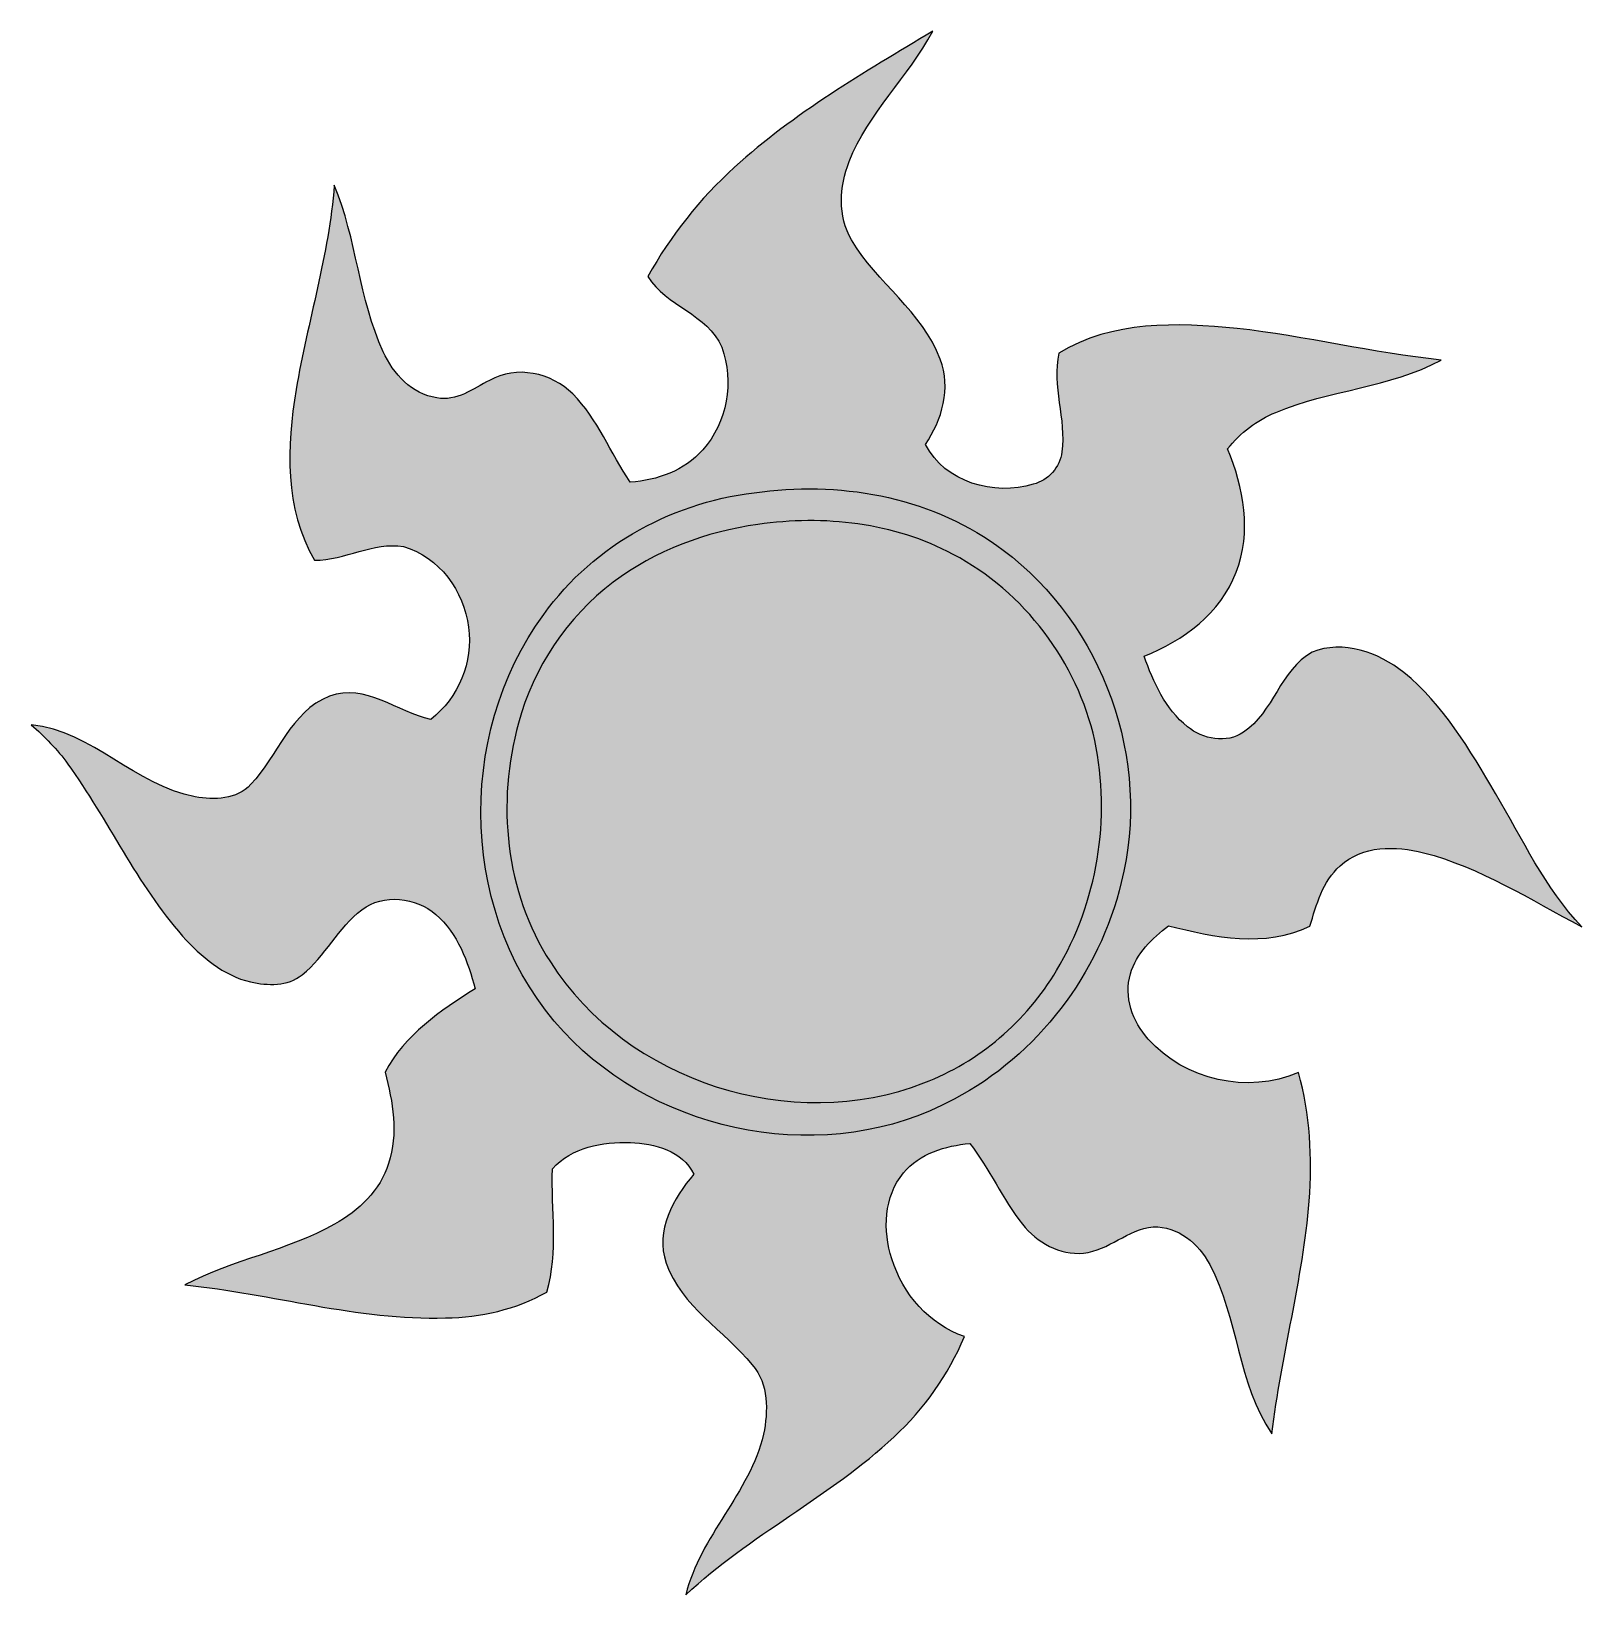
# Model space of a CAD drawing. Header units: centimetres. Extents: x -0.19 to 2.29, y -9.73 to -7.22.
import ezdxf

# ---------------------------------------------------------------- set-up
doc = ezdxf.new("R2010")
doc.units = ezdxf.units.CM
doc.header["$MEASUREMENT"] = 0
doc.layers.add('Layer 1', color=7, linetype='Continuous')

msp = doc.modelspace()

# ---------------------------------------------------------------- hatches: boundary and pattern name
at = {"layer": 'Layer 1', "true_color": 0x000000}
h = msp.add_hatch(color=18, dxfattribs=at)
edge = h.paths.add_edge_path()
edge.add_spline(control_points=[(0.93583, -7.44105), (1.03112, -7.35414), (1.14336, -7.28915), (1.25331, -7.22307), (1.21449, -7.29642), (1.14995, -7.35391), (1.11943, -7.43194), (1.1041, -7.47171), (1.10077, -7.51943), (1.12336, -7.55722), (1.16359, -7.62619), (1.23702, -7.67213), (1.26547, -7.74866), (1.28318, -7.79468), (1.26843, -7.8458), (1.24168, -7.88507), (1.2725, -7.94604), (1.35215, -7.96776), (1.41439, -7.94863), (1.43847, -7.94271), (1.45736, -7.92174), (1.46025, -7.89699), (1.46751, -7.8441), (1.44328, -7.79156), (1.45543, -7.73867), (1.54057, -7.68644), (1.6451, -7.68954), (1.74091, -7.69918), (1.85063, -7.71125), (1.95806, -7.73874), (2.06802, -7.74977), (1.98533, -7.79445), (1.88864, -7.79741), (1.80292, -7.83372), (1.77261, -7.84617), (1.74602, -7.86639), (1.72571, -7.89211), (1.75149, -7.95397), (1.76484, -8.02576), (1.73927, -8.08985), (1.71476, -8.15528), (1.65474, -8.19929), (1.59184, -8.22425), (1.60703, -8.26589), (1.62584, -8.30902), (1.6614, -8.33731), (1.68607, -8.35717), (1.72386, -8.36487), (1.75135, -8.34606), (1.79921, -8.31353), (1.81003, -8.24678), (1.86093, -8.21773), (1.91087, -8.19795), (1.96776, -8.21811), (2.00785, -8.25026), (2.07172, -8.30212), (2.1138, -8.37458), (2.15507, -8.44445), (2.19812, -8.51721), (2.23413, -8.59574), (2.29295, -8.65769), (2.21049, -8.61434), (2.13062, -8.5627), (2.03956, -8.53906), (1.99518, -8.52802), (1.94147, -8.52684), (1.90605, -8.56026), (1.87745, -8.58485), (1.86842, -8.62248), (1.85745, -8.65672), (1.78677, -8.69161), (1.70379, -8.67465), (1.6308, -8.65613), (1.6051, -8.6765), (1.57923, -8.70043), (1.57012, -8.7331), (1.55917, -8.77), (1.57354, -8.80986), (1.59865, -8.83758), (1.65689, -8.90366), (1.75817, -8.92619), (1.83907, -8.89129), (1.85782, -8.95805), (1.86167, -9.02821), (1.85626, -9.09719), (1.84663, -9.22299), (1.81129, -9.34502), (1.79677, -9.47023), (1.74098, -9.38903), (1.7429, -9.28456), (1.69719, -9.19891), (1.67963, -9.1655), (1.64592, -9.13719), (1.60643, -9.1386), (1.56575, -9.14246), (1.53553, -9.17646), (1.49484, -9.18054), (1.45669, -9.18432), (1.42009, -9.16365), (1.3972, -9.13416), (1.36505, -9.09378), (1.3446, -9.04562), (1.31273, -9.00494), (1.27377, -9.00887), (1.23228, -9.0205), (1.20657, -9.05214), (1.17478, -9.09), (1.17308, -9.14468), (1.18805, -9.19002), (1.20523, -9.24618), (1.24776, -9.29508), (1.30406, -9.31435), (1.27881, -9.37532), (1.23961, -9.43007), (1.19137, -9.47505), (1.08898, -9.5707), (0.96029, -9.63227), (0.8579, -9.72792), (0.88056, -9.6336), (0.96021, -9.56551), (0.9823, -9.4709), (0.98985, -9.43378), (0.99081, -9.38999), (0.96429, -9.35976), (0.91969, -9.30442), (0.85085, -9.26648), (0.82634, -9.19647), (0.80825, -9.14453), (0.83767, -9.09267), (0.87078, -9.05429), (0.85234, -9.01643), (0.80759, -9.00524), (0.76906, -9.00332), (0.72468, -9.00235), (0.67519, -9.0108), (0.64422, -9.04554), (0.64207, -9.11126), (0.65407, -9.17883), (0.63511, -9.243), (0.58584, -9.27085), (0.52938, -9.28375), (0.473, -9.28449), (0.3317, -9.28856), (0.19516, -9.24544), (0.0555, -9.23151), (0.13218, -9.19128), (0.21961, -9.17654), (0.29533, -9.13431), (0.334, -9.11304), (0.36838, -9.08), (0.38179, -9.03695), (0.39735, -8.98924), (0.38876, -8.93804), (0.37601, -8.89077), (0.4075, -8.83098), (0.4647, -8.79209), (0.52041, -8.75719), (0.50871, -8.71377), (0.49278, -8.66821), (0.45751, -8.63812), (0.42558, -8.61034), (0.37342, -8.60396), (0.33896, -8.63056), (0.30059, -8.65916), (0.28066, -8.70533), (0.24317, -8.73481), (0.22012, -8.75326), (0.18804, -8.75215), (0.1607, -8.74622), (0.11692, -8.73592), (0.08128, -8.70555), (0.05187, -8.67287), (-0.02171, -8.58944), (-0.06749, -8.48668), (-0.13225, -8.39704), (-0.14877, -8.37347), (-0.1693, -8.35332), (-0.19063, -8.3342), (-0.09202, -8.34465), (-0.024, -8.43163), (0.07209, -8.44971), (0.10239, -8.45489), (0.13885, -8.45415), (0.16093, -8.42956), (0.20442, -8.38406), (0.22435, -8.31302), (0.28703, -8.28827), (0.34519, -8.26715), (0.39528, -8.31383), (0.44958, -8.32553), (0.49352, -8.29094), (0.51789, -8.23344), (0.50952, -8.1778), (0.50285, -8.12015), (0.46277, -8.06474), (0.40572, -8.04873), (0.3566, -8.04036), (0.312, -8.07096), (0.26325, -8.07044), (0.21464, -7.9882), (0.21827, -7.88803), (0.23376, -7.79697), (0.25191, -7.68747), (0.28644, -7.58078), (0.29473, -7.46964), (0.33074, -7.55566), (0.334, -7.65176), (0.37312, -7.73666), (0.38927, -7.77185), (0.41898, -7.80431), (0.45884, -7.81046), (0.49033, -7.81676), (0.51715, -7.79564), (0.5436, -7.78238), (0.5862, -7.75771), (0.64281, -7.7703), (0.67682, -7.80394), (0.71675, -7.84447), (0.7372, -7.899), (0.76892, -7.94545), (0.81196, -7.94234), (0.85597, -7.92722), (0.88487, -7.89366), (0.92414, -7.85017), (0.93554, -7.78401), (0.91532, -7.7294), (0.89272, -7.67569), (0.8264, -7.66413), (0.79699, -7.6159), (0.83345, -7.55054), (0.88042, -7.49128), (0.93583, -7.44105)], knot_values=[0, 0, 0, 0, 0.012987, 0.012987, 0.012987, 0.025974, 0.025974, 0.025974, 0.038961, 0.038961, 0.038961, 0.0519481, 0.0519481, 0.0519481, 0.0649351, 0.0649351, 0.0649351, 0.0779221, 0.0779221, 0.0779221, 0.0909091, 0.0909091, 0.0909091, 0.1038961, 0.1038961, 0.1038961, 0.1168831, 0.1168831, 0.1168831, 0.1298701, 0.1298701, 0.1298701, 0.1428571, 0.1428571, 0.1428571, 0.1558442, 0.1558442, 0.1558442, 0.1688312, 0.1688312, 0.1688312, 0.1818182, 0.1818182, 0.1818182, 0.1948052, 0.1948052, 0.1948052, 0.2077922, 0.2077922, 0.2077922, 0.2207792, 0.2207792, 0.2207792, 0.2337662, 0.2337662, 0.2337662, 0.2467532, 0.2467532, 0.2467532, 0.2597403, 0.2597403, 0.2597403, 0.2727273, 0.2727273, 0.2727273, 0.2857143, 0.2857143, 0.2857143, 0.2987013, 0.2987013, 0.2987013, 0.3116883, 0.3116883, 0.3116883, 0.3246753, 0.3246753, 0.3246753, 0.3376623, 0.3376623, 0.3376623, 0.3506494, 0.3506494, 0.3506494, 0.3636364, 0.3636364, 0.3636364, 0.3766234, 0.3766234, 0.3766234, 0.3896104, 0.3896104, 0.3896104, 0.4025974, 0.4025974, 0.4025974, 0.4155844, 0.4155844, 0.4155844, 0.4285714, 0.4285714, 0.4285714, 0.4415584, 0.4415584, 0.4415584, 0.4545455, 0.4545455, 0.4545455, 0.4675325, 0.4675325, 0.4675325, 0.4805195, 0.4805195, 0.4805195, 0.4935065, 0.4935065, 0.4935065, 0.5064935, 0.5064935, 0.5064935, 0.5194805, 0.5194805, 0.5194805, 0.5324675, 0.5324675, 0.5324675, 0.5454545, 0.5454545, 0.5454545, 0.5584416, 0.5584416, 0.5584416, 0.5714286, 0.5714286, 0.5714286, 0.5844156, 0.5844156, 0.5844156, 0.5974026, 0.5974026, 0.5974026, 0.6103896, 0.6103896, 0.6103896, 0.6233766, 0.6233766, 0.6233766, 0.6363636, 0.6363636, 0.6363636, 0.6493506, 0.6493506, 0.6493506, 0.6623377, 0.6623377, 0.6623377, 0.6753247, 0.6753247, 0.6753247, 0.6883117, 0.6883117, 0.6883117, 0.7012987, 0.7012987, 0.7012987, 0.7142857, 0.7142857, 0.7142857, 0.7272727, 0.7272727, 0.7272727, 0.7402597, 0.7402597, 0.7402597, 0.7532468, 0.7532468, 0.7532468, 0.7662338, 0.7662338, 0.7662338, 0.7792208, 0.7792208, 0.7792208, 0.7922078, 0.7922078, 0.7922078, 0.8051948, 0.8051948, 0.8051948, 0.8181818, 0.8181818, 0.8181818, 0.8311688, 0.8311688, 0.8311688, 0.8441558, 0.8441558, 0.8441558, 0.8571429, 0.8571429, 0.8571429, 0.8701299, 0.8701299, 0.8701299, 0.8831169, 0.8831169, 0.8831169, 0.8961039, 0.8961039, 0.8961039, 0.9090909, 0.9090909, 0.9090909, 0.9220779, 0.9220779, 0.9220779, 0.9350649, 0.9350649, 0.9350649, 0.9480519, 0.9480519, 0.9480519, 0.961039, 0.961039, 0.961039, 0.974026, 0.974026, 0.974026, 0.987013, 0.987013, 0.987013, 1, 1, 1, 1], degree=3, periodic=1)
h = msp.add_hatch(color=18, dxfattribs=at)
edge = h.paths.add_edge_path()
edge.add_spline(control_points=[(0.98007, -7.96101), (0.84278, -7.97405), (0.71082, -8.04444), (0.63021, -8.15742), (0.487, -8.35221), (0.49581, -8.6476), (0.66222, -8.82601), (0.81685, -8.99257), (1.08654, -9.04347), (1.28777, -8.93403), (1.42128, -8.86365), (1.52027, -8.73318), (1.55546, -8.5867), (1.6048, -8.39259), (1.52671, -8.17372), (1.36616, -8.05429), (1.2571, -7.97182), (1.11418, -7.94368), (0.98007, -7.96101)], knot_values=[0, 0, 0, 0, 0.1666667, 0.1666667, 0.1666667, 0.3333333, 0.3333333, 0.3333333, 0.5, 0.5, 0.5, 0.6666667, 0.6666667, 0.6666667, 0.8333333, 0.8333333, 0.8333333, 1, 1, 1, 1], degree=3, periodic=1)
h = msp.add_hatch(color=18, dxfattribs=at)
edge = h.paths.add_edge_path()
edge.add_spline(control_points=[(0.97326, -8.01317), (1.07899, -7.99791), (1.19094, -8.01021), (1.28599, -8.06111), (1.40016, -8.12119), (1.48477, -8.23381), (1.51301, -8.35947), (1.53938, -8.48409), (1.51715, -8.61848), (1.45173, -8.72785), (1.40335, -8.80912), (1.32778, -8.87402), (1.23931, -8.90796), (1.02742, -8.99042), (0.76351, -8.9064), (0.64096, -8.71421), (0.56813, -8.60218), (0.55479, -8.45875), (0.58969, -8.33138), (0.61406, -8.2424), (0.66741, -8.16113), (0.74165, -8.10593), (0.80877, -8.05488), (0.8902, -8.02473), (0.97326, -8.01317)], knot_values=[0, 0, 0, 0, 0.125, 0.125, 0.125, 0.25, 0.25, 0.25, 0.375, 0.375, 0.375, 0.5, 0.5, 0.5, 0.625, 0.625, 0.625, 0.75, 0.75, 0.75, 0.875, 0.875, 0.875, 1, 1, 1, 1], degree=3, periodic=1)

# ---------------------------------------------------------------- linework, layer by layer
at = {"layer": 'Layer 1'}
for points, knots in [([(0.93583, -7.44105), (1.03112, -7.35414), (1.14336, -7.28915), (1.25331, -7.22307), (1.21449, -7.29642), (1.14995, -7.35391), (1.11943, -7.43194), (1.1041, -7.47171), (1.10077, -7.51943), (1.12336, -7.55722), (1.16359, -7.62619), (1.23702, -7.67213), (1.26547, -7.74866), (1.28318, -7.79468), (1.26843, -7.8458), (1.24168, -7.88507), (1.2725, -7.94604), (1.35215, -7.96776), (1.41439, -7.94863), (1.43847, -7.94271), (1.45736, -7.92174), (1.46025, -7.89699), (1.46751, -7.8441), (1.44328, -7.79156), (1.45543, -7.73867), (1.54057, -7.68644), (1.6451, -7.68954), (1.74091, -7.69918), (1.85063, -7.71125), (1.95806, -7.73874), (2.06802, -7.74977), (1.98533, -7.79445), (1.88864, -7.79741), (1.80292, -7.83372), (1.77261, -7.84617), (1.74602, -7.86639), (1.72571, -7.89211), (1.75149, -7.95397), (1.76484, -8.02576), (1.73927, -8.08985), (1.71476, -8.15528), (1.65474, -8.19929), (1.59184, -8.22425), (1.60703, -8.26589), (1.62584, -8.30902), (1.6614, -8.33731), (1.68607, -8.35717), (1.72386, -8.36487), (1.75135, -8.34606), (1.79921, -8.31353), (1.81003, -8.24678), (1.86093, -8.21773), (1.91087, -8.19795), (1.96776, -8.21811), (2.00785, -8.25026), (2.07172, -8.30212), (2.1138, -8.37458), (2.15507, -8.44445), (2.19812, -8.51721), (2.23413, -8.59574), (2.29295, -8.65769), (2.21049, -8.61434), (2.13062, -8.5627), (2.03956, -8.53906), (1.99518, -8.52802), (1.94147, -8.52684), (1.90605, -8.56026), (1.87745, -8.58485), (1.86842, -8.62248), (1.85745, -8.65672), (1.78677, -8.69161), (1.70379, -8.67465), (1.6308, -8.65613), (1.6051, -8.6765), (1.57923, -8.70043), (1.57012, -8.7331), (1.55917, -8.77), (1.57354, -8.80986), (1.59865, -8.83758), (1.65689, -8.90366), (1.75817, -8.92619), (1.83907, -8.89129), (1.85782, -8.95805), (1.86167, -9.02821), (1.85626, -9.09719), (1.84663, -9.22299), (1.81129, -9.34502), (1.79677, -9.47023), (1.74098, -9.38903), (1.7429, -9.28456), (1.69719, -9.19891), (1.67963, -9.1655), (1.64592, -9.13719), (1.60643, -9.1386), (1.56575, -9.14246), (1.53553, -9.17646), (1.49484, -9.18054), (1.45669, -9.18432), (1.42009, -9.16365), (1.3972, -9.13416), (1.36505, -9.09378), (1.3446, -9.04562), (1.31273, -9.00494), (1.27377, -9.00887), (1.23228, -9.0205), (1.20657, -9.05214), (1.17478, -9.09), (1.17308, -9.14468), (1.18805, -9.19002), (1.20523, -9.24618), (1.24776, -9.29508), (1.30406, -9.31435), (1.27881, -9.37532), (1.23961, -9.43007), (1.19137, -9.47505), (1.08898, -9.5707), (0.96029, -9.63227), (0.8579, -9.72792), (0.88056, -9.6336), (0.96021, -9.56551), (0.9823, -9.4709), (0.98985, -9.43378), (0.99081, -9.38999), (0.96429, -9.35976), (0.91969, -9.30442), (0.85085, -9.26648), (0.82634, -9.19647), (0.80825, -9.14453), (0.83767, -9.09267), (0.87078, -9.05429), (0.85234, -9.01643), (0.80759, -9.00524), (0.76906, -9.00332), (0.72468, -9.00235), (0.67519, -9.0108), (0.64422, -9.04554), (0.64207, -9.11126), (0.65407, -9.17883), (0.63511, -9.243), (0.58584, -9.27085), (0.52938, -9.28375), (0.473, -9.28449), (0.3317, -9.28856), (0.19516, -9.24544), (0.0555, -9.23151), (0.13218, -9.19128), (0.21961, -9.17654), (0.29533, -9.13431), (0.334, -9.11304), (0.36838, -9.08), (0.38179, -9.03695), (0.39735, -8.98924), (0.38876, -8.93804), (0.37601, -8.89077), (0.4075, -8.83098), (0.4647, -8.79209), (0.52041, -8.75719), (0.50871, -8.71377), (0.49278, -8.66821), (0.45751, -8.63812), (0.42558, -8.61034), (0.37342, -8.60396), (0.33896, -8.63056), (0.30059, -8.65916), (0.28066, -8.70533), (0.24317, -8.73481), (0.22012, -8.75326), (0.18804, -8.75215), (0.1607, -8.74622), (0.11692, -8.73592), (0.08128, -8.70555), (0.05187, -8.67287), (-0.02171, -8.58944), (-0.06749, -8.48668), (-0.13225, -8.39704), (-0.14877, -8.37347), (-0.1693, -8.35332), (-0.19063, -8.3342), (-0.09202, -8.34465), (-0.024, -8.43163), (0.07209, -8.44971), (0.10239, -8.45489), (0.13885, -8.45415), (0.16093, -8.42956), (0.20442, -8.38406), (0.22435, -8.31302), (0.28703, -8.28827), (0.34519, -8.26715), (0.39528, -8.31383), (0.44958, -8.32553), (0.49352, -8.29094), (0.51789, -8.23344), (0.50952, -8.1778), (0.50285, -8.12015), (0.46277, -8.06474), (0.40572, -8.04873), (0.3566, -8.04036), (0.312, -8.07096), (0.26325, -8.07044), (0.21464, -7.9882), (0.21827, -7.88803), (0.23376, -7.79697), (0.25191, -7.68747), (0.28644, -7.58078), (0.29473, -7.46964), (0.33074, -7.55566), (0.334, -7.65176), (0.37312, -7.73666), (0.38927, -7.77185), (0.41898, -7.80431), (0.45884, -7.81046), (0.49033, -7.81676), (0.51715, -7.79564), (0.5436, -7.78238), (0.5862, -7.75771), (0.64281, -7.7703), (0.67682, -7.80394), (0.71675, -7.84447), (0.7372, -7.899), (0.76892, -7.94545), (0.81196, -7.94234), (0.85597, -7.92722), (0.88487, -7.89366), (0.92414, -7.85017), (0.93554, -7.78401), (0.91532, -7.7294), (0.89272, -7.67569), (0.8264, -7.66413), (0.79699, -7.6159), (0.83345, -7.55054), (0.88042, -7.49128), (0.93583, -7.44105)], [0, 0, 0, 0, 0.012987, 0.012987, 0.012987, 0.025974, 0.025974, 0.025974, 0.038961, 0.038961, 0.038961, 0.0519481, 0.0519481, 0.0519481, 0.0649351, 0.0649351, 0.0649351, 0.0779221, 0.0779221, 0.0779221, 0.0909091, 0.0909091, 0.0909091, 0.1038961, 0.1038961, 0.1038961, 0.1168831, 0.1168831, 0.1168831, 0.1298701, 0.1298701, 0.1298701, 0.1428571, 0.1428571, 0.1428571, 0.1558442, 0.1558442, 0.1558442, 0.1688312, 0.1688312, 0.1688312, 0.1818182, 0.1818182, 0.1818182, 0.1948052, 0.1948052, 0.1948052, 0.2077922, 0.2077922, 0.2077922, 0.2207792, 0.2207792, 0.2207792, 0.2337662, 0.2337662, 0.2337662, 0.2467532, 0.2467532, 0.2467532, 0.2597403, 0.2597403, 0.2597403, 0.2727273, 0.2727273, 0.2727273, 0.2857143, 0.2857143, 0.2857143, 0.2987013, 0.2987013, 0.2987013, 0.3116883, 0.3116883, 0.3116883, 0.3246753, 0.3246753, 0.3246753, 0.3376623, 0.3376623, 0.3376623, 0.3506494, 0.3506494, 0.3506494, 0.3636364, 0.3636364, 0.3636364, 0.3766234, 0.3766234, 0.3766234, 0.3896104, 0.3896104, 0.3896104, 0.4025974, 0.4025974, 0.4025974, 0.4155844, 0.4155844, 0.4155844, 0.4285714, 0.4285714, 0.4285714, 0.4415584, 0.4415584, 0.4415584, 0.4545455, 0.4545455, 0.4545455, 0.4675325, 0.4675325, 0.4675325, 0.4805195, 0.4805195, 0.4805195, 0.4935065, 0.4935065, 0.4935065, 0.5064935, 0.5064935, 0.5064935, 0.5194805, 0.5194805, 0.5194805, 0.5324675, 0.5324675, 0.5324675, 0.5454545, 0.5454545, 0.5454545, 0.5584416, 0.5584416, 0.5584416, 0.5714286, 0.5714286, 0.5714286, 0.5844156, 0.5844156, 0.5844156, 0.5974026, 0.5974026, 0.5974026, 0.6103896, 0.6103896, 0.6103896, 0.6233766, 0.6233766, 0.6233766, 0.6363636, 0.6363636, 0.6363636, 0.6493506, 0.6493506, 0.6493506, 0.6623377, 0.6623377, 0.6623377, 0.6753247, 0.6753247, 0.6753247, 0.6883117, 0.6883117, 0.6883117, 0.7012987, 0.7012987, 0.7012987, 0.7142857, 0.7142857, 0.7142857, 0.7272727, 0.7272727, 0.7272727, 0.7402597, 0.7402597, 0.7402597, 0.7532468, 0.7532468, 0.7532468, 0.7662338, 0.7662338, 0.7662338, 0.7792208, 0.7792208, 0.7792208, 0.7922078, 0.7922078, 0.7922078, 0.8051948, 0.8051948, 0.8051948, 0.8181818, 0.8181818, 0.8181818, 0.8311688, 0.8311688, 0.8311688, 0.8441558, 0.8441558, 0.8441558, 0.8571429, 0.8571429, 0.8571429, 0.8701299, 0.8701299, 0.8701299, 0.8831169, 0.8831169, 0.8831169, 0.8961039, 0.8961039, 0.8961039, 0.9090909, 0.9090909, 0.9090909, 0.9220779, 0.9220779, 0.9220779, 0.9350649, 0.9350649, 0.9350649, 0.9480519, 0.9480519, 0.9480519, 0.961039, 0.961039, 0.961039, 0.974026, 0.974026, 0.974026, 0.987013, 0.987013, 0.987013, 1, 1, 1, 1]), ([(0.98007, -7.96101), (0.84278, -7.97405), (0.71082, -8.04444), (0.63021, -8.15742), (0.487, -8.35221), (0.49581, -8.6476), (0.66222, -8.82601), (0.81685, -8.99257), (1.08654, -9.04347), (1.28777, -8.93403), (1.42128, -8.86365), (1.52027, -8.73318), (1.55546, -8.5867), (1.6048, -8.39259), (1.52671, -8.17372), (1.36616, -8.05429), (1.2571, -7.97182), (1.11418, -7.94368), (0.98007, -7.96101)], [0, 0, 0, 0, 0.1666667, 0.1666667, 0.1666667, 0.3333333, 0.3333333, 0.3333333, 0.5, 0.5, 0.5, 0.6666667, 0.6666667, 0.6666667, 0.8333333, 0.8333333, 0.8333333, 1, 1, 1, 1]), ([(0.97326, -8.01317), (1.07899, -7.99791), (1.19094, -8.01021), (1.28599, -8.06111), (1.40016, -8.12119), (1.48477, -8.23381), (1.51301, -8.35947), (1.53938, -8.48409), (1.51715, -8.61848), (1.45173, -8.72785), (1.40335, -8.80912), (1.32778, -8.87402), (1.23931, -8.90796), (1.02742, -8.99042), (0.76351, -8.9064), (0.64096, -8.71421), (0.56813, -8.60218), (0.55479, -8.45875), (0.58969, -8.33138), (0.61406, -8.2424), (0.66741, -8.16113), (0.74165, -8.10593), (0.80877, -8.05488), (0.8902, -8.02473), (0.97326, -8.01317)], [0, 0, 0, 0, 0.125, 0.125, 0.125, 0.25, 0.25, 0.25, 0.375, 0.375, 0.375, 0.5, 0.5, 0.5, 0.625, 0.625, 0.625, 0.75, 0.75, 0.75, 0.875, 0.875, 0.875, 1, 1, 1, 1])]:
    msp.add_open_spline(points, degree=3, knots=knots, dxfattribs=at)

doc.saveas('drawing.dxf')
